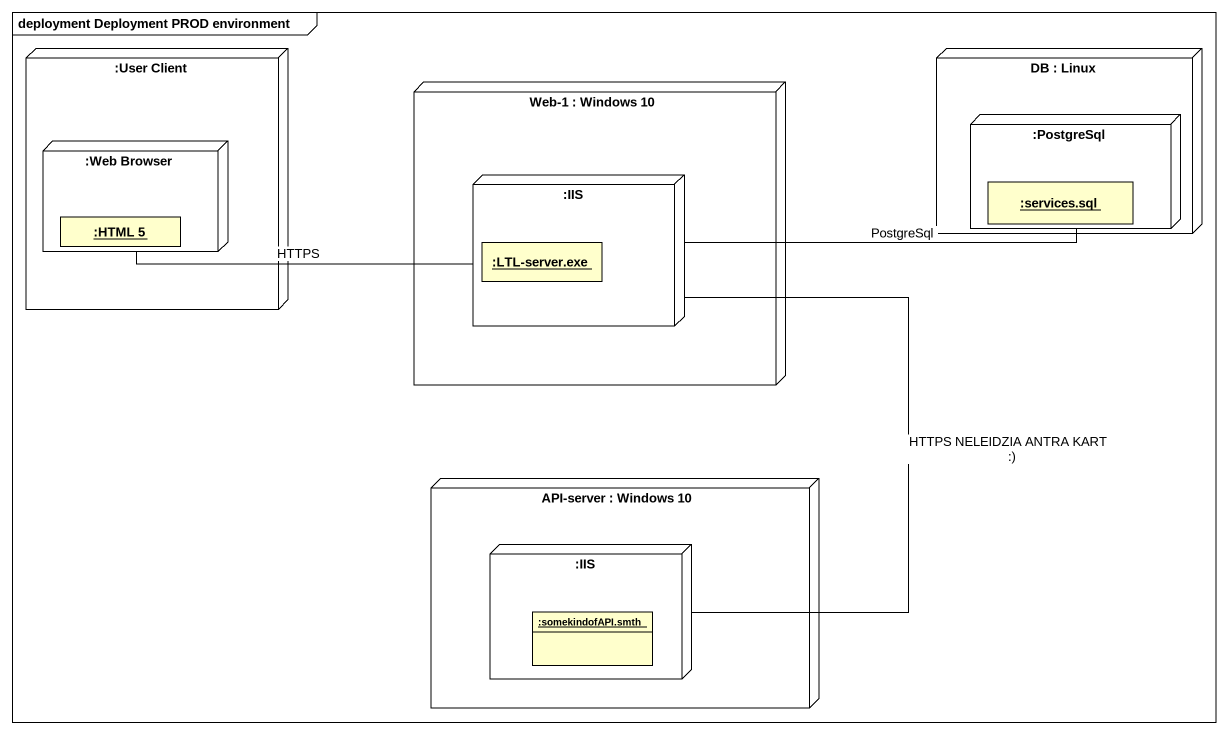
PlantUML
@startuml
mainframe deployment Deployment PROD environment
hide circle
hide empty members
node ":User Client" as User_Client {
  node ":Web Browser" as Web_Browser {
    object ":HTML 5" as HTML_5
  }
}
node "Web-1 : Windows 10" as Web_1 {
  node ":IIS" as IIS {
    object ":LTL-server.exe" as LTL_server_exe
  }
}
node "DB : Linux" as DB {
  node ":PostgreSql" as PostgreSql {
    object ":services.sql" as services_sql
  }
}
node "API-server : Windows 10" as API_server {
  node ":IIS" as IIS_2 {
    object ":somekindofAPI.smth" as somekindofAPI_smth
  }
}
Web_Browser -right- IIS : HTTPS
IIS -right- PostgreSql : PostgreSql
IIS -- IIS_2 : HTTPS NELEIDZIA ANTRA KART :)
@enduml
